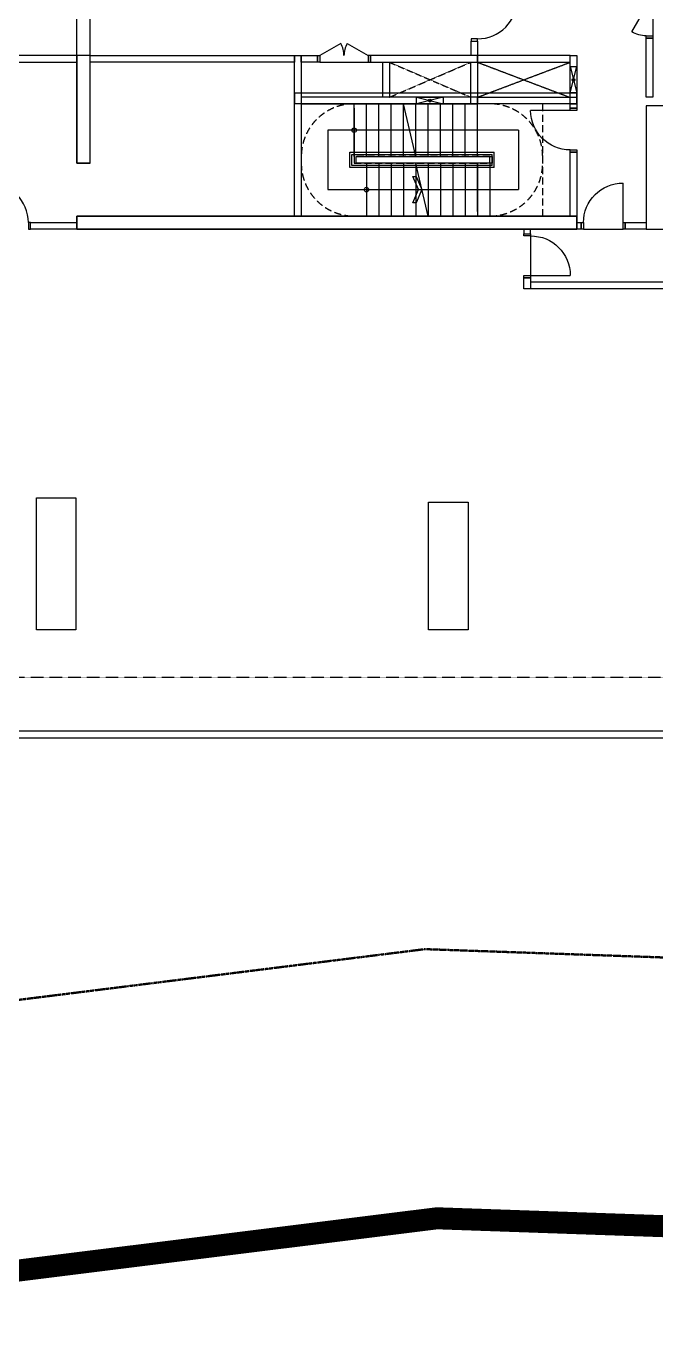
# Model space of a CAD drawing. Header units: millimetres. Extents: x 54321 to 643206, y 47154 to 1199119.
# Drawn here: x 121104 to 135395, y 59527 to 89293 of the extents above; entities that cross this region are included whole.
import ezdxf

# ---------------------------------------------------------------- set-up
doc = ezdxf.new("R2010")
doc.units = ezdxf.units.MM
for name, pattern in [('04 RT1 - COL FACILITY$0$DASHED', [0.75, 0.5, -0.25]), ('08 RT1 -  CORE FACILITY$0$10 RT1 -  CORE LV9-69$0$10 RT1 -  CORE LV9-69$0$HIDDEN', [0.375, 0.25, -0.125]), ('08 RT1 -  CORE FACILITY$0$10 RT1 -  CORE LV9-69$0$10 RT1 -  CORE LV9-69$0$HIDDEN2', [4.7625, 3.175, -1.5875]), ('AM-Property Line', [9, 5, -1.5, 1, -1.5]), ('SiteBoundary RT1$0$DASHDOT', [1, 0.5, -0.25, 0, -0.25])]:
    doc.linetypes.add(name, pattern=pattern)
for name, color, linetype in [('+AT9-HATCH', 8, 'Continuous'), ('+AT9_Hardscape', 1, 'Continuous'), ('04 RT1 - COL FACILITY$0$AM-DROP LINE', 7, 'Continuous'), ('08 RT1 -  CORE FACILITY$0$06 RT1 - CORE PODIUM CP$0$AM-DROP', 7, 'Continuous'), ('08 RT1 -  CORE FACILITY$0$10 RT1 -  CORE LV9-69$0$10 RT1 -  CORE LV9-69$0$AM-0', 7, 'Continuous'), ('08 RT1 -  CORE FACILITY$0$10 RT1 -  CORE LV9-69$0$10 RT1 -  CORE LV9-69$0$AM-BLDG', 1, 'Continuous'), ('08 RT1 -  CORE FACILITY$0$10 RT1 -  CORE LV9-69$0$10 RT1 -  CORE LV9-69$0$AM-DOOR', 4, 'Continuous'), ('08 RT1 -  CORE FACILITY$0$10 RT1 -  CORE LV9-69$0$10 RT1 -  CORE LV9-69$0$AM-DROP', 7, 'Continuous'), ('08 RT1 -  CORE FACILITY$0$10 RT1 -  CORE LV9-69$0$10 RT1 -  CORE LV9-69$0$AM-RAILING', 4, 'Continuous'), ('08 RT1 -  CORE FACILITY$0$10 RT1 -  CORE LV9-69$0$10 RT1 -  CORE LV9-69$0$AM-RAMP HATCH', 9, 'Continuous'), ('08 RT1 -  CORE FACILITY$0$10 RT1 -  CORE LV9-69$0$10 RT1 -  CORE LV9-69$0$AM-RCWALL', 3, 'Continuous'), ('08 RT1 -  CORE FACILITY$0$10 RT1 -  CORE LV9-69$0$10 RT1 -  CORE LV9-69$0$AM-STAIR', 7, 'Continuous'), ('08 RT1 -  CORE FACILITY$0$10 RT1 -  CORE LV9-69$0$10 RT1 -  CORE LV9-69$0$AM-VOID', 8, '08 RT1 -  CORE FACILITY$0$10 RT1 -  CORE LV9-69$0$10 RT1 -  CORE LV9-69$0$HIDDEN'), ('08 RT1 -  CORE FACILITY$0$10 RT1 -  CORE LV9-69$0$AM-STEP-ARROW', 8, 'Continuous'), ('09 RT1 - POD - FACILITY$0$AM-BLDG', 1, 'Continuous'), ('09 RT1 - POD - FACILITY$0$AM-DOOR', 4, 'Continuous'), ('09 RT1 - POD - FACILITY$0$AM-DROP', 7, 'Continuous'), ('SiteBoundary RT1$0$AM-BOUNDARYLINE', 242, 'SiteBoundary RT1$0$DASHDOT'), ('X-COL PODIUM$0$FCOL TWR B3-TF', 6, 'Continuous'), ('X-COL PODIUM$0$FWALL', 6, 'Continuous'), ('X-COL PODIUM$0$FWALL B-G_L1-TOP', 6, 'Continuous')]:
    doc.layers.add(name, color=color, linetype=linetype)
doc.layers.add('SITE-1', color=8, linetype='AM-Property Line', lineweight=50)

# ---------------------------------------------------------------- blocks, each defined once
blk = doc.blocks.new('*U40')
blk.add_line((613, 325), (50, 0))
for points in [[(0, 0), (50, 0), (50, -150), (0, -150)], [(750, 0), (700, 0), (700, -150), (750, -150)]]:
    blk.add_lwpolyline(points, close=True)
blk.add_arc((50, 0), 650, 0, 30)
blk = doc.blocks.new('*U43')
blk.add_line((50, 75), (50, 975))
for points in [[(0, -75), (50, -75), (50, 75), (0, 75)], [(950, -75), (1000, -75), (1000, 75), (950, 75)]]:
    blk.add_lwpolyline(points, close=True)
blk.add_arc((50, 75), 900, 0, 90)
blk = doc.blocks.new('08 RT1 -  CORE FACILITY$0$10 RT1 -  CORE LV9-69$0$10 RT1 -  CORE LV9-69$0$ST ARROW')
at = {"layer": '08 RT1 -  CORE FACILITY$0$10 RT1 -  CORE LV9-69$0$10 RT1 -  CORE LV9-69$0$AM-0'}
for p, q in [((1605347, 596542), (1605047, 596412)), ((1605647, 596412), (1605347, 596542)), ((1605047, 596331), (1605347, 596460)), ((1605047, 596412), (1605047, 596331)), ((1605347, 596460), (1605647, 596331)), ((1605647, 596331), (1605647, 596412))]:
    blk.add_line(p, q, dxfattribs=at)
blk = doc.blocks.new('*U47')
at = {"layer": '08 RT1 -  CORE FACILITY$0$10 RT1 -  CORE LV9-69$0$10 RT1 -  CORE LV9-69$0$AM-STAIR', "color": 2, "ltscale": 1000}
blk.add_lwpolyline([(550, 0), (-550, 0)], dxfattribs=at)
blk = doc.blocks.new('*U49')
at = {"layer": '08 RT1 -  CORE FACILITY$0$10 RT1 -  CORE LV9-69$0$10 RT1 -  CORE LV9-69$0$AM-STAIR'}
blk.add_lwpolyline([(0, 600), (0, -600)], dxfattribs=at)
blk = doc.blocks.new('*U48')
at = {"layer": '08 RT1 -  CORE FACILITY$0$10 RT1 -  CORE LV9-69$0$10 RT1 -  CORE LV9-69$0$AM-BLDG', "color": 0, "linetype": 'ByBlock', "lineweight": -2, "transparency": 16777216}
for p in [(0, 0), (280, 0), (560, 0), (840, 0), (1120, 0), (1400, 0), (1680, 0), (1960, 0), (2240, 0), (2520, 0), (2800, 0)]:
    blk.add_blockref('*U49', p, dxfattribs=at)
blk = doc.blocks.new('*U51')
at = {"layer": '08 RT1 -  CORE FACILITY$0$10 RT1 -  CORE LV9-69$0$10 RT1 -  CORE LV9-69$0$AM-STAIR'}
blk.add_lwpolyline([(0, 600), (0, -600)], dxfattribs=at)
blk = doc.blocks.new('*U50')
at = {"layer": '08 RT1 -  CORE FACILITY$0$10 RT1 -  CORE LV9-69$0$10 RT1 -  CORE LV9-69$0$AM-BLDG', "color": 0, "linetype": 'ByBlock', "lineweight": -2, "transparency": 16777216}
for p in [(0, 0), (280, 0), (560, 0), (840, 0), (1120, 0), (1400, 0), (1680, 0), (1960, 0), (2240, 0), (2520, 0), (2800, 0)]:
    blk.add_blockref('*U51', p, dxfattribs=at)
blk = doc.blocks.new('08 RT1 -  CORE FACILITY$0$10 RT1 -  CORE LV9-69$0$10 RT1 -  CORE LV9-69$0$SC_1200')
at = {"color": 8, "linetype": '08 RT1 -  CORE FACILITY$0$10 RT1 -  CORE LV9-69$0$10 RT1 -  CORE LV9-69$0$HIDDEN2', "ltscale": 50, "elevation": 0}
for points in [[(1038474, -267690), (1038474, -270240), (1043954, -270240), (1043954, -267690)], [(1039674, -269040), (1042754, -269040), (1042754, -268890), (1039674, -268890)]]:
    blk.add_lwpolyline(points, close=True, dxfattribs=at)
at = {"color": 8, "linetype": '08 RT1 -  CORE FACILITY$0$10 RT1 -  CORE LV9-69$0$10 RT1 -  CORE LV9-69$0$HIDDEN2', "ltscale": 50}
for centre, start, end in [((1039674, -268890, 0), 90, 180.0155), ((1042754, -268890, 0), 359.9845, 90), ((1039674, -269040, 0), 179.9845, 270), ((1042754, -269040, 0), 270, 0.0155)]:
    blk.add_arc(centre, 1200, start, end, dxfattribs=at)
at = {"layer": '08 RT1 -  CORE FACILITY$0$10 RT1 -  CORE LV9-69$0$10 RT1 -  CORE LV9-69$0$AM-RAILING', "ltscale": 1000, "elevation": 0}
for points in [[(1039574, -268790), (1042854, -268790)], [(1039574, -269140), (1039574, -268790)], [(1039624, -268840), (1042804, -268840)], [(1039624, -269090), (1039624, -268840)], [(1042804, -269090), (1042804, -268840)], [(1042854, -269140), (1042854, -268790)], [(1042854, -269140), (1039574, -269140)], [(1042804, -269090), (1039624, -269090)]]:
    blk.add_lwpolyline(points, dxfattribs=at)
at = {"layer": '08 RT1 -  CORE FACILITY$0$10 RT1 -  CORE LV9-69$0$10 RT1 -  CORE LV9-69$0$AM-RAMP HATCH', "elevation": 0}
for points in [[(1041074, -268890), (1040794, -267690)], [(1043404, -268290), (1039074, -268290)], [(1039074, -268290), (1039074, -269640)], [(1043404, -268290), (1043404, -269640)], [(1041355, -270243), (1041075, -269043)], [(1039074, -269640), (1043404, -269640)]]:
    blk.add_lwpolyline(points, dxfattribs=at)
at = {"layer": '08 RT1 -  CORE FACILITY$0$10 RT1 -  CORE LV9-69$0$10 RT1 -  CORE LV9-69$0$AM-RAMP HATCH'}
for centre in [(1039674, -268290, 0), (1039954, -269640, 0)]:
    blk.add_circle(centre, 50, dxfattribs=at)
at = {"layer": '08 RT1 -  CORE FACILITY$0$10 RT1 -  CORE LV9-69$0$10 RT1 -  CORE LV9-69$0$AM-STAIR', "elevation": 0}
for points in [[(1039674, -268890), (1039674, -267690)], [(1042474, -269040), (1042474, -270240)]]:
    blk.add_lwpolyline(points, dxfattribs=at)
at = {"layer": '08 RT1 -  CORE FACILITY$0$10 RT1 -  CORE LV9-69$0$10 RT1 -  CORE LV9-69$0$AM-BLDG', "rotation": 180}
blk.add_blockref('*U50', (1042474, -268290, 0), dxfattribs=at)
at = {"layer": '08 RT1 -  CORE FACILITY$0$10 RT1 -  CORE LV9-69$0$10 RT1 -  CORE LV9-69$0$AM-BLDG', "color": 0, "linetype": 'ByBlock', "lineweight": -2, "transparency": 16777216}
for p, rotation in [((1039674, -268340, 0), 89.99999999999999), ((1042474, -269590, 0), 270)]:
    blk.add_blockref('*U47', p, dxfattribs=dict(at, rotation=rotation))
at = {"layer": '08 RT1 -  CORE FACILITY$0$10 RT1 -  CORE LV9-69$0$10 RT1 -  CORE LV9-69$0$AM-BLDG'}
blk.add_blockref('*U48', (1039954, -269640, 0), dxfattribs=at)
at = {"layer": '08 RT1 -  CORE FACILITY$0$10 RT1 -  CORE LV9-69$0$10 RT1 -  CORE LV9-69$0$AM-RAMP HATCH', "extrusion": (8.67069e-12, 8.5416e-12, -1), "zscale": -1, "rotation": 90.00000000000001}
blk.add_blockref('08 RT1 -  CORE FACILITY$0$10 RT1 -  CORE LV9-69$0$10 RT1 -  CORE LV9-69$0$ST ARROW', (-444672, -1874987, 0), dxfattribs=at)
blk = doc.blocks.new('*U56')
blk.add_line((50, 75), (50, 975))
for points in [[(0, -75), (50, -75), (50, 75), (0, 75)], [(950, -75), (1000, -75), (1000, 75), (950, 75)]]:
    blk.add_lwpolyline(points, close=True)
blk.add_arc((50, 75), 900, 0, 90)
blk = doc.blocks.new('*U61')
for points in [[(0, 0), (50, 0), (50, -150), (0, -150)], [(1200, 0), (1150, 0), (1150, -150), (1200, -150)]]:
    blk.add_lwpolyline(points, close=True)
for points in [[(526, 275), (50, 0)], [(674, 275), (1150, 0)]]:
    blk.add_lwpolyline(points)
for centre, start, end in [((50, 0), 0, 30), ((1150, 0), 150, 180)]:
    blk.add_arc(centre, 550, start, end)
blk = doc.blocks.new('ARCHITECT')
at = {"layer": '04 RT1 - COL FACILITY$0$AM-DROP LINE', "color": 8, "linetype": '04 RT1 - COL FACILITY$0$DASHED', "ltscale": 5}
blk.add_lwpolyline([(-10205, -4075), (16870, -4075), (16870, 6250), (31920, 6250), (31920, 25600), (16670, 25600), (16670, 25600), (13519, 25600), (13519, 27525), (13519, 27525), (13520, 44550), (13520, 44550), (13520, 46350), (13520, 46350), (13520, 49200), (-5380, 49200), (-5380, 38725), (-6305, 38725), (-6305, 31725), (445, 31725), (445, 29600), (-10205, 29600)], close=True, dxfattribs=at)
at = {"layer": '08 RT1 -  CORE FACILITY$0$06 RT1 - CORE PODIUM CP$0$AM-DROP', "color": 8}
blk.add_lwpolyline([(6434, 9894), (7534, 9894)], dxfattribs=at)
at = {"layer": '08 RT1 -  CORE FACILITY$0$10 RT1 -  CORE LV9-69$0$10 RT1 -  CORE LV9-69$0$AM-BLDG', "color": 8}
for points in [[(13844, 10444), (13994, 10444), (13994, 9100), (13844, 9100)], [(-1380, 10043), (-1380, 9893), (920, 9895), (920, 10045)], [(5863, 10043), (5863, 9893), (1219, 9895), (1219, 10045)], [(5863, 10043), (6013, 10043), (6014, 6400), (5864, 6400)], [(6384, 9894), (6013, 9895), (6013, 10045), (6384, 10044)], [(7584, 9894), (10014, 9894), (10014, 10044), (7584, 10044)], [(7866, 9893), (8016, 9893), (8016, 9098), (7866, 9098)], [(9864, 9894), (10014, 9894), (10014, 8949), (9864, 8949)], [(10014, 9894), (12120, 9895), (12120, 10045), (10014, 10044)], [(12120, 10044), (12270, 10044), (12270, 8949), (12120, 8949)], [(6014, 8948), (10014, 8949), (10014, 9099), (6014, 9098)], [(12270, 9101), (12270, 8951), (10014, 8949), (10014, 9099)], [(12120, 6400), (12120, 7851), (12270, 7851), (12270, 6400)], [(12270, 6250), (12370, 6250), (12370, 6100), (12270, 6100)]]:
    blk.add_lwpolyline(points, close=True, dxfattribs=at)
at = {"layer": '08 RT1 -  CORE FACILITY$0$10 RT1 -  CORE LV9-69$0$10 RT1 -  CORE LV9-69$0$AM-BLDG', "color": 8, "elevation": 0}
for points in [[(10018, 10044), (9868, 10044), (9868, 10375), (10018, 10375)], [(12120, 8951), (12270, 8951), (12270, 8851), (12120, 8851)], [(10344, 7750), (10344, 7600), (7264, 7600), (7264, 7750)], [(13370, 6250), (13844, 6250), (13844, 6100), (13370, 6100)]]:
    blk.add_lwpolyline(points, close=True, dxfattribs=at)
at = {"layer": '08 RT1 -  CORE FACILITY$0$10 RT1 -  CORE LV9-69$0$10 RT1 -  CORE LV9-69$0$AM-DROP', "color": 8, "elevation": 0}
for points in [[(13994, 11144), (13994, 10494)], [(12420, 6100), (13320, 6100)]]:
    blk.add_lwpolyline(points, dxfattribs=at)
at = {"layer": '08 RT1 -  CORE FACILITY$0$10 RT1 -  CORE LV9-69$0$10 RT1 -  CORE LV9-69$0$AM-RCWALL', "color": 8, "elevation": 0}
blk.add_lwpolyline([(920, 10043), (919, 7602), (1219, 7602), (1220, 10043)], close=True, dxfattribs=at)
at = {"layer": '08 RT1 -  CORE FACILITY$0$10 RT1 -  CORE LV9-69$0$10 RT1 -  CORE LV9-69$0$AM-RCWALL', "color": 8}
blk.add_lwpolyline([(920, 6100), (12270, 6100), (12270, 6400), (920, 6400)], close=True, dxfattribs=at)
at = {"layer": '08 RT1 -  CORE FACILITY$0$10 RT1 -  CORE LV9-69$0$10 RT1 -  CORE LV9-69$0$AM-VOID', "color": 8}
for p, q in [((8016, 9099), (9864, 9894)), ((8016, 9893), (9864, 9099)), ((10014, 9099), (12120, 9894)), ((10014, 9894), (12120, 9095, 0))]:
    blk.add_line(p, q, dxfattribs=at)
at = {"layer": '08 RT1 -  CORE FACILITY$0$10 RT1 -  CORE LV9-69$0$AM-STEP-ARROW', "color": 8}
for p, q in [((12120, 9797), (12270, 9197)), ((12120, 9197), (12270, 9797)), ((8633, 9098), (9233, 8948)), ((9233, 9098), (8633, 8948))]:
    blk.add_line(p, q, dxfattribs=at)
for points in [[(12120, 9797), (12270, 9797), (12270, 9197), (12120, 9197)], [(9233, 9098), (9233, 8948), (8633, 8948), (8633, 9098)]]:
    blk.add_lwpolyline(points, close=True, dxfattribs=at)
for centre in [(12195, 9497), (8933, 9023)]:
    blk.add_circle(centre, 32.8, dxfattribs=at)
at = {"layer": '09 RT1 - POD - FACILITY$0$AM-BLDG', "color": 8}
for p, q in [((17950, 4900), (11220, 4900)), ((17950, 4750), (11070, 4750)), ((17800, -5302, 0), (-1230, -5302, 0)), ((-1380, -5452, 0), (17950, -5452, 0))]:
    blk.add_line(p, q, dxfattribs=at)
at = {"layer": '09 RT1 - POD - FACILITY$0$AM-BLDG', "color": 8, "elevation": 0}
blk.add_lwpolyline([(-130, 6250), (920, 6250), (920, 6100), (-130, 6100)], close=True, dxfattribs=at)
at = {"layer": '09 RT1 - POD - FACILITY$0$AM-BLDG', "color": 8}
for points in [[(11220, 6100), (11070, 6100), (11070, 6000), (11220, 6000)], [(11070, 5000), (11220, 5000), (11220, 4750), (11070, 4750)]]:
    blk.add_lwpolyline(points, close=True, dxfattribs=at)
at = {"layer": '09 RT1 - POD - FACILITY$0$AM-DROP', "color": 8}
blk.add_line((11220, 5950), (11220, 5050), dxfattribs=at)
at = {"layer": '08 RT1 -  CORE FACILITY$0$10 RT1 -  CORE LV9-69$0$10 RT1 -  CORE LV9-69$0$AM-BLDG', "color": 8}
blk.add_blockref('08 RT1 -  CORE FACILITY$0$10 RT1 -  CORE LV9-69$0$10 RT1 -  CORE LV9-69$0$SC_1200', (-1032460, 276640, 0), dxfattribs=at)
at = {"layer": '08 RT1 -  CORE FACILITY$0$10 RT1 -  CORE LV9-69$0$10 RT1 -  CORE LV9-69$0$AM-DOOR', "color": 8, "extrusion": (0, 0, -1), "xscale": -1, "zscale": -1, "rotation": 89.99999999999967}
blk.add_blockref('*U43', (-9943, 11375, 0), dxfattribs=at)
at = {"layer": '08 RT1 -  CORE FACILITY$0$10 RT1 -  CORE LV9-69$0$10 RT1 -  CORE LV9-69$0$AM-DOOR', "color": 8, "extrusion": (0, 0, -1), "zscale": -1, "rotation": 270}
for name, p in [('*U40', (-13844, 11194, 0)), ('*U43', (-12195, 8851, 0))]:
    blk.add_blockref(name, p, dxfattribs=at)
at = {"layer": '08 RT1 -  CORE FACILITY$0$10 RT1 -  CORE LV9-69$0$10 RT1 -  CORE LV9-69$0$AM-DOOR', "color": 8, "extrusion": (0, 0, -1), "xscale": -1, "zscale": -1}
blk.add_blockref('*U61', (-6384, 10044, 0), dxfattribs=at)
at = {"layer": '08 RT1 -  CORE FACILITY$0$10 RT1 -  CORE LV9-69$0$10 RT1 -  CORE LV9-69$0$AM-DOOR', "color": 8, "xscale": -1}
blk.add_blockref('*U43', (13370, 6175), dxfattribs=at)
at = {"layer": '09 RT1 - POD - FACILITY$0$AM-DOOR', "color": 8}
blk.add_blockref('*U56', (-1130, 6175), dxfattribs=at)
at = {"layer": '09 RT1 - POD - FACILITY$0$AM-DOOR', "color": 8, "xscale": -1, "rotation": 270}
blk.add_blockref('*U56', (11145, 5000), dxfattribs=at)
blk = doc.blocks.new('Family - ___-5299071-LEVEL 61 _BMU ACCESS_')
at = {"layer": 'SITE-1'}
for p, q in [((-4846547, -2728268), (-4827203, -2725852)), ((-4827203, -2725852), (-4806741, -2726566))]:
    blk.add_line(p, q, dxfattribs=at)

msp = doc.modelspace()

# ---------------------------------------------------------------- hatches: boundary and pattern name
at = {"layer": '+AT9-HATCH'}
h = msp.add_hatch(dxfattribs=at)
h.set_pattern_fill('LINE', color=8, scale=75)
h.paths.add_polyline_path([(122254, 103556), (122254, 103756), (122254, 103806, -0.131652), (121929, 103893), (122254, 104456), (122254, 104506), (122254, 105006), (122254, 105056), (122254, 105956), (122254, 106006), (122254, 106106), (122254, 106306), (121652, 106308, -0.413331), (121054, 106908), (121054, 108181), (116454, 108181), (116140, 105663), (119462, 105248), (119350, 104355), (116028, 104770), (115425, 99937), (115412, 99837), (115115, 97456), (115036, 96829), (118311, 96420), (118199, 95527), (114925, 95936), (114119, 89489), (113933, 87998), (117208, 87589), (117096, 86696), (114042, 87077, 0.260476), (115221, 86210), (116515, 86049, -0.378263), (117654, 84759), (117659, 75292), (119949, 75292), (119954, 84681), (119954, 84831), (119954, 88474), (119954, 88624), (119954, 90060), (119954, 90707, -0.389313), (120502, 91305), (122254, 91306), (122254, 92306), (120505, 92309, -0.37289), (119952, 92868, -0.016688), (119951, 92908), (119951, 93630), (119954, 96807), (119954, 97707), (119954, 97757), (119954, 99157), (119954, 99207), (119954, 100107), (119954, 101522, -0.414214), (120554, 102122), (122254, 102122)])
h.paths.add_polyline_path([(119954, 88627), (119954, 88958), (119954, 89008)], flags=16)
h.paths.add_polyline_path([(122254, 104456), (121929, 103893, 0.131652), (122254, 103806)], flags=16)

# ---------------------------------------------------------------- linework, layer by layer
at = {"layer": 'SiteBoundary RT1$0$AM-BOUNDARYLINE', "color": 216, "lineweight": 50, "ltscale": 25, "const_width": 500}
msp.add_lwpolyline([(109678, 153119), (124761, 152212), (144186, 152900), (150398, 153717), (161910, 61517), (150511, 61517), (130428, 62218), (110895, 59778), (98172, 61015)], close=True, dxfattribs=at)
at = {"layer": 'X-COL PODIUM$0$FCOL TWR B3-TF', "color": 1}
for points in [[(136079, 87481), (135179, 87481), (135179, 84681), (136079, 84681)], [(121334, 78581), (122234, 78581), (122234, 75581), (121334, 75581)], [(130234, 78481), (131134, 78481), (131134, 75581), (130234, 75581)]]:
    msp.add_lwpolyline(points, close=True, dxfattribs=at)
at = {"layer": 'X-COL PODIUM$0$FWALL', "color": 1}
for p, q in [((122254, 86183, 0), (122254, 91306, 0)), ((122554, 86183, 0), (122554, 91306, 0)), ((127198, 87781), (127198, 87531)), ((133604, 87531, 0), (133604, 87781, 0)), ((122554, 86183, 0), (122254, 86183, 0))]:
    msp.add_line(p, q, dxfattribs=at)
for points in [[(127198, 87781), (133604, 87781)], [(133604, 87531), (127198, 87531)]]:
    msp.add_lwpolyline(points, dxfattribs=at)
at = {"layer": 'X-COL PODIUM$0$FWALL B-G_L1-TOP', "color": 1}
msp.add_lwpolyline([(122254, 84981), (133604, 84981), (133604, 84681), (122254, 84681)], close=True, dxfattribs=at)

# ---------------------------------------------------------------- block references
at = {"layer": '+AT9_Hardscape', "color": 1}
msp.add_blockref('ARCHITECT', (121334, 78581), dxfattribs=at)
at = {"layer": 'SITE-1'}
msp.add_blockref('Family - ___-5299071-LEVEL 61 _BMU ACCESS_', (4957358, 2794183), dxfattribs=at)

doc.saveas('drawing.dxf')
